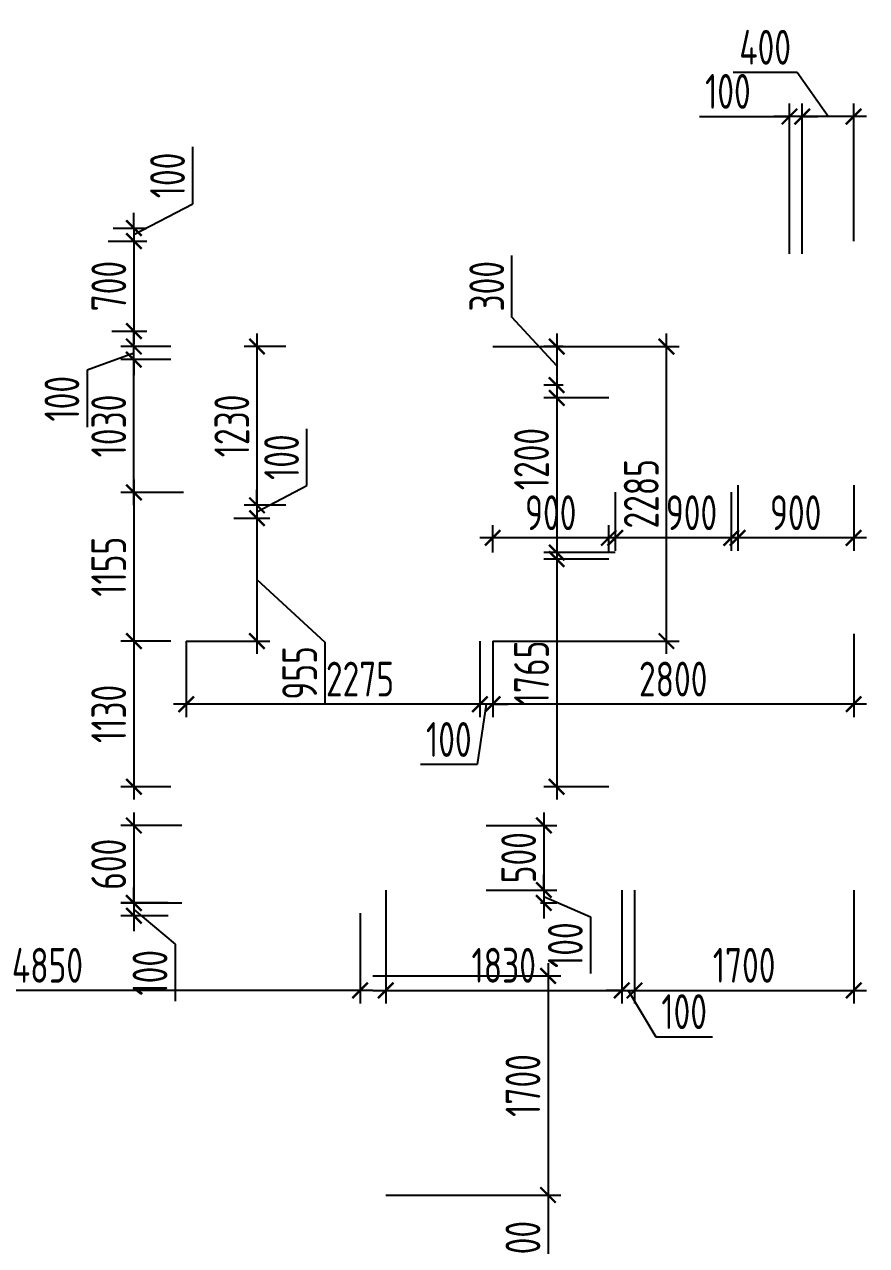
# Model space of a CAD drawing. Header units: millimetres. Extents: x -350007 to 535970, y -888 to 133718.
# Drawn here: x -31934 to -25401, y 71606 to 81079 of the extents above; entities that cross this region are included whole.
import ezdxf

# ---------------------------------------------------------------- set-up
doc = ezdxf.new("R2010")
doc.units = ezdxf.units.MM
doc.layers.add('АР_Размеры нов.', color=15, linetype='Continuous', lineweight=0)
doc.styles.add('ISOCPEUR', font='isocpeur.ttf', dxfattribs={"width": 0.7})
doc.dimstyles.new('R_100', dxfattribs={"dimtxt": 270, "dimasz": 120, "dimexe": 100, "dimexo": 0, "dimgap": 60, "dimtad": 1, "dimdec": 0, "dimrnd": 5, "dimzin": 0, "dimdsep": 46, "dimtxsty": 'ISOCPEUR', "dimblk": 'ARCHTICK', "dimcen": 0, "dimdle": 100, "dimclrd": 256, "dimclre": 256, "dimclrt": 256, "dimadec": 0, "dimazin": 0, "dimtfac": 2, "dimtdec": 0, "dimtofl": 0, "dimtmove": 1, "dimatfit": 3, "dimfxl": 1, "dimtvp": 3, "dimtolj": 1, "dimtzin": 0, "dimarcsym": 0})

# ---------------------------------------------------------------- blocks, each defined once
blk = doc.blocks.new('_ArchTick')
at = {"color": 0, "linetype": 'ByBlock', "const_width": 0.15}
blk.add_lwpolyline([(-0.5, -0.5), (0.5, 0.5)], dxfattribs=at)
blk = doc.blocks.new('*D2665')
at = {"layer": 'АР_Размеры нов.', "lineweight": -2, "ltscale": 100, "transparency": 16777216}
for p, q in [((-31085.3, 77348.7), (-31085.3, 78579)), ((-30798.4, 78479), (-31185.3, 78479)), ((-30699.3, 77448.7), (-31185.3, 77448.7))]:
    blk.add_line(p, q, dxfattribs=at)
at = {"layer": 'АР_Размеры нов.', "lineweight": -2, "ltscale": 100, "transparency": 16777216, "xscale": 120, "yscale": 120, "zscale": 120}
for p, rotation in [((-31085.3, 78479), 90), ((-31085.3, 77448.7), 270)]:
    blk.add_blockref('_ArchTick', p, dxfattribs=dict(at, rotation=rotation))
at = {"layer": 'АР_Размеры нов.', "ltscale": 100, "transparency": 16777216, "insert": (-31280.3, 77963.9), "char_height": 270, "attachment_point": 5, "rotation": 90, "style": 'ISOCPEUR'}
blk.add_mtext('\\A1;1030', dxfattribs=at)
blk = doc.blocks.new('*D2682')
at = {"layer": 'АР_Размеры нов.', "lineweight": -2, "ltscale": 100, "transparency": 16777216}
for p, q in [((-27871.9, 73798.2), (-27871.9, 71898.2)), ((-29230.7, 73698.2), (-27771.9, 73698.2)), ((-29130.7, 71998.2), (-27771.9, 71998.2))]:
    blk.add_line(p, q, dxfattribs=at)
at = {"layer": 'АР_Размеры нов.', "lineweight": -2, "ltscale": 100, "transparency": 16777216, "xscale": 120, "yscale": 120, "zscale": 120}
for p, rotation in [((-27871.9, 73698.2), 90), ((-27871.9, 71998.2), 270)]:
    blk.add_blockref('_ArchTick', p, dxfattribs=dict(at, rotation=rotation))
at = {"layer": 'АР_Размеры нов.', "ltscale": 100, "transparency": 16777216, "insert": (-28066.9, 72848.2), "char_height": 270, "attachment_point": 5, "rotation": 90, "style": 'ISOCPEUR'}
blk.add_mtext('\\A1;1700', dxfattribs=at)
blk = doc.blocks.new('*D1930')
at = {"layer": 'АР_Размеры нов.', "lineweight": -2, "ltscale": 100, "transparency": 16777216}
for p, q in [((-31085.3, 76395.7), (-31085.3, 75065.7)), ((-30798.4, 76295.7), (-31185.3, 76295.7)), ((-30798.4, 75165.7), (-31185.3, 75165.7))]:
    blk.add_line(p, q, dxfattribs=at)
at = {"layer": 'АР_Размеры нов.', "lineweight": -2, "ltscale": 100, "transparency": 16777216, "xscale": 120, "yscale": 120, "zscale": 120}
for p, rotation in [((-31085.3, 76295.7), 90), ((-31085.3, 75165.7), 270)]:
    blk.add_blockref('_ArchTick', p, dxfattribs=dict(at, rotation=rotation))
at = {"layer": 'АР_Размеры нов.', "ltscale": 100, "transparency": 16777216, "insert": (-31280.3, 75730.7), "char_height": 270, "attachment_point": 5, "rotation": 90, "style": 'ISOCPEUR'}
blk.add_mtext('\\A1;1130', dxfattribs=at)
blk = doc.blocks.new('*D1931')
at = {"layer": 'АР_Размеры нов.', "lineweight": -2, "ltscale": 100, "transparency": 16777216}
for p, q in [((-31085.3, 77348.7), (-31085.3, 78579)), ((-30798.4, 78479), (-31185.3, 78479)), ((-30699.3, 77448.7), (-31185.3, 77448.7))]:
    blk.add_line(p, q, dxfattribs=at)
at = {"layer": 'АР_Размеры нов.', "lineweight": -2, "ltscale": 100, "transparency": 16777216, "xscale": 120, "yscale": 120, "zscale": 120}
for p, rotation in [((-31085.3, 78479), 90), ((-31085.3, 77448.7), 270)]:
    blk.add_blockref('_ArchTick', p, dxfattribs=dict(at, rotation=rotation))
at = {"layer": 'АР_Размеры нов.', "ltscale": 100, "transparency": 16777216, "insert": (-31280.3, 77963.9), "char_height": 270, "attachment_point": 5, "rotation": 90, "style": 'ISOCPEUR'}
blk.add_mtext('\\A1;1030', dxfattribs=at)
blk = doc.blocks.new('*D1958')
at = {"layer": 'АР_Размеры нов.', "lineweight": -2, "ltscale": 500, "transparency": 16777216}
for p, q in [((-28152.4, 78808.3), (-28152.4, 79287.4)), ((-27805, 78430.9), (-28152.4, 78808.3)), ((-27805, 78680.3), (-27805, 78181.5)), ((-27754.4, 78580.3), (-27905, 78580.3)), ((-27754.4, 78281.5), (-27905, 78281.5))]:
    blk.add_line(p, q, dxfattribs=at)
at = {"layer": 'АР_Размеры нов.', "lineweight": -2, "ltscale": 500, "transparency": 16777216, "xscale": 120, "yscale": 120, "zscale": 120}
for p, rotation in [((-27805, 78580.3), 90), ((-27805, 78281.5), 270)]:
    blk.add_blockref('_ArchTick', p, dxfattribs=dict(at, rotation=rotation))
at = {"layer": 'АР_Размеры нов.', "lineweight": 13, "ltscale": 500, "transparency": 16777216, "insert": (-28347.4, 79047.8), "char_height": 270, "attachment_point": 5, "rotation": 90, "style": 'ISOCPEUR'}
blk.add_mtext('\\A1;300', dxfattribs=at)
blk = doc.blocks.new('*D1959')
at = {"layer": 'АР_Размеры нов.', "lineweight": -2, "ltscale": 500, "transparency": 16777216}
for p, q in [((-27805, 78281.5), (-27805, 76881.5)), ((-27401, 78181.5), (-27905, 78181.5)), ((-27351, 76981.5), (-27905, 76981.5))]:
    blk.add_line(p, q, dxfattribs=at)
at = {"layer": 'АР_Размеры нов.', "lineweight": -2, "ltscale": 500, "transparency": 16777216, "xscale": 120, "yscale": 120, "zscale": 120}
for p, rotation in [((-27805, 78181.5), 90), ((-27805, 76981.5), 270)]:
    blk.add_blockref('_ArchTick', p, dxfattribs=dict(at, rotation=rotation))
at = {"layer": 'АР_Размеры нов.', "lineweight": 13, "ltscale": 500, "transparency": 16777216, "insert": (-28000, 77707.3), "char_height": 270, "attachment_point": 5, "rotation": 90, "style": 'ISOCPEUR'}
blk.add_mtext('\\A1;1200', dxfattribs=at)
blk = doc.blocks.new('*D1960')
at = {"layer": 'АР_Размеры нов.', "lineweight": -2, "ltscale": 500, "transparency": 16777216}
for p, q in [((-27805, 77031.5), (-27805, 75065.7)), ((-27401, 76931.5), (-27905, 76931.5)), ((-27401, 75165.7), (-27905, 75165.7))]:
    blk.add_line(p, q, dxfattribs=at)
at = {"layer": 'АР_Размеры нов.', "lineweight": -2, "ltscale": 500, "transparency": 16777216, "xscale": 120, "yscale": 120, "zscale": 120}
for p, rotation in [((-27805, 76931.5), 90), ((-27805, 75165.7), 270)]:
    blk.add_blockref('_ArchTick', p, dxfattribs=dict(at, rotation=rotation))
at = {"layer": 'АР_Размеры нов.', "lineweight": 13, "ltscale": 500, "transparency": 16777216, "insert": (-28000, 76048.6), "char_height": 270, "attachment_point": 5, "rotation": 90, "style": 'ISOCPEUR'}
blk.add_mtext('\\A1;1765', dxfattribs=at)
blk = doc.blocks.new('*D1961')
at = {"layer": 'АР_Размеры нов.', "lineweight": -2, "ltscale": 500, "transparency": 16777216}
for p, q in [((-26400.7, 77503.8), (-26400.7, 76995.9)), ((-25500.7, 77503.8), (-25500.7, 76995.9)), ((-25400.7, 77095.9), (-26500.7, 77095.9))]:
    blk.add_line(p, q, dxfattribs=at)
at = {"layer": 'АР_Размеры нов.', "lineweight": -2, "ltscale": 500, "transparency": 16777216, "xscale": 120, "yscale": 120, "zscale": 120, "rotation": 180}
blk.add_blockref('_ArchTick', (-26400.7, 77095.9), dxfattribs=at)
at = {"layer": 'АР_Размеры нов.', "lineweight": -2, "ltscale": 500, "transparency": 16777216, "xscale": 120, "yscale": 120, "zscale": 120}
blk.add_blockref('_ArchTick', (-25500.7, 77095.9), dxfattribs=at)
at = {"layer": 'АР_Размеры нов.', "lineweight": 13, "ltscale": 500, "transparency": 16777216, "insert": (-25950.7, 77290.9), "char_height": 270, "attachment_point": 5, "style": 'ISOCPEUR'}
blk.add_mtext('\\A1;900', dxfattribs=at)
blk = doc.blocks.new('*D1962')
at = {"layer": 'АР_Размеры нов.', "lineweight": -2, "ltscale": 500, "transparency": 16777216}
for p, q in [((-27351, 77451.5), (-27351, 76995.9)), ((-26450.7, 77451.5), (-26450.7, 76995.9)), ((-26350.7, 77095.9), (-27451, 77095.9))]:
    blk.add_line(p, q, dxfattribs=at)
at = {"layer": 'АР_Размеры нов.', "lineweight": -2, "ltscale": 500, "transparency": 16777216, "xscale": 120, "yscale": 120, "zscale": 120, "rotation": 180}
blk.add_blockref('_ArchTick', (-27351, 77095.9), dxfattribs=at)
at = {"layer": 'АР_Размеры нов.', "lineweight": -2, "ltscale": 500, "transparency": 16777216, "xscale": 120, "yscale": 120, "zscale": 120}
blk.add_blockref('_ArchTick', (-26450.7, 77095.9), dxfattribs=at)
at = {"layer": 'АР_Размеры нов.', "lineweight": 13, "ltscale": 500, "transparency": 16777216, "insert": (-26759, 77290.9), "char_height": 270, "attachment_point": 5, "style": 'ISOCPEUR'}
blk.add_mtext('\\A1;900', dxfattribs=at)
blk = doc.blocks.new('*D1963')
at = {"layer": 'АР_Размеры нов.', "lineweight": -2, "ltscale": 500, "transparency": 16777216}
for p, q in [((-28301, 76981.5), (-28301, 77195.9)), ((-27401, 76981.5), (-27401, 77195.9)), ((-27301, 77095.9), (-28401, 77095.9))]:
    blk.add_line(p, q, dxfattribs=at)
at = {"layer": 'АР_Размеры нов.', "lineweight": -2, "ltscale": 500, "transparency": 16777216, "xscale": 120, "yscale": 120, "zscale": 120, "rotation": 180}
blk.add_blockref('_ArchTick', (-28301, 77095.9), dxfattribs=at)
at = {"layer": 'АР_Размеры нов.', "lineweight": -2, "ltscale": 500, "transparency": 16777216, "xscale": 120, "yscale": 120, "zscale": 120}
blk.add_blockref('_ArchTick', (-27401, 77095.9), dxfattribs=at)
at = {"layer": 'АР_Размеры нов.', "lineweight": 13, "ltscale": 500, "transparency": 16777216, "insert": (-27851, 77290.9), "char_height": 270, "attachment_point": 5, "style": 'ISOCPEUR'}
blk.add_mtext('\\A1;900', dxfattribs=at)
blk = doc.blocks.new('*D1964')
at = {"layer": 'АР_Размеры нов.', "lineweight": -2, "ltscale": 500, "transparency": 16777216}
for p, q in [((-31085.3, 77548.7), (-31085.3, 76195.7)), ((-30699.3, 77448.7), (-31185.3, 77448.7)), ((-30798.4, 76295.7), (-31185.3, 76295.7))]:
    blk.add_line(p, q, dxfattribs=at)
at = {"layer": 'АР_Размеры нов.', "lineweight": -2, "ltscale": 500, "transparency": 16777216, "xscale": 120, "yscale": 120, "zscale": 120}
for p, rotation in [((-31085.3, 77448.7), 90), ((-31085.3, 76295.7), 270)]:
    blk.add_blockref('_ArchTick', p, dxfattribs=dict(at, rotation=rotation))
at = {"layer": 'АР_Размеры нов.', "lineweight": 13, "ltscale": 500, "transparency": 16777216, "insert": (-31280.3, 76872.2), "char_height": 270, "attachment_point": 5, "rotation": 90, "style": 'ISOCPEUR'}
blk.add_mtext('\\A1;1155', dxfattribs=at)
blk = doc.blocks.new('*D1965')
at = {"layer": 'АР_Размеры нов.', "lineweight": -2, "ltscale": 500, "transparency": 16777216}
for p, q in [((-31085.3, 78580.3), (-31085.3, 78700.3)), ((-31085.3, 78529.7), (-31448.6, 78396.1)), ((-30798.4, 78580.3), (-31185.3, 78580.3)), ((-31085.3, 78479), (-31085.3, 78580.3)), ((-30798.4, 78479), (-31185.3, 78479)), ((-31085.3, 78479), (-31085.3, 78359)), ((-31448.6, 78396.1), (-31448.6, 77954.8))]:
    blk.add_line(p, q, dxfattribs=at)
at = {"layer": 'АР_Размеры нов.', "lineweight": -2, "ltscale": 500, "transparency": 16777216, "xscale": 120, "yscale": 120, "zscale": 120}
for p, rotation in [((-31085.3, 78580.3), 270), ((-31085.3, 78479), 90)]:
    blk.add_blockref('_ArchTick', p, dxfattribs=dict(at, rotation=rotation))
at = {"layer": 'АР_Размеры нов.', "lineweight": 13, "ltscale": 500, "transparency": 16777216, "insert": (-31643.6, 78175.4), "char_height": 270, "attachment_point": 5, "rotation": 90, "style": 'ISOCPEUR'}
blk.add_mtext('\\A1;100', dxfattribs=at)
blk = doc.blocks.new('*D1966')
at = {"layer": 'АР_Размеры нов.', "lineweight": -2, "ltscale": 500, "transparency": 16777216}
for p, q in [((-34180.7, 74184.5), (-34180.7, 73485.5)), ((-29330.7, 74184.5), (-29330.7, 73485.5)), ((-29230.7, 73585.5), (-34280.7, 73585.5))]:
    blk.add_line(p, q, dxfattribs=at)
at = {"layer": 'АР_Размеры нов.', "lineweight": -2, "ltscale": 500, "transparency": 16777216, "xscale": 120, "yscale": 120, "zscale": 120, "rotation": 180}
blk.add_blockref('_ArchTick', (-34180.7, 73585.5), dxfattribs=at)
at = {"layer": 'АР_Размеры нов.', "lineweight": -2, "ltscale": 500, "transparency": 16777216, "xscale": 120, "yscale": 120, "zscale": 120}
blk.add_blockref('_ArchTick', (-29330.7, 73585.5), dxfattribs=at)
at = {"layer": 'АР_Размеры нов.', "lineweight": 13, "ltscale": 500, "transparency": 16777216, "insert": (-31755.7, 73780.5), "char_height": 270, "attachment_point": 5, "style": 'ISOCPEUR'}
blk.add_mtext('\\A1;4850', dxfattribs=at)
blk = doc.blocks.new('*D1967')
at = {"layer": 'АР_Размеры нов.', "lineweight": -2, "ltscale": 500, "transparency": 16777216}
for p, q in [((-31085.3, 74964.9), (-31085.3, 74163.7)), ((-30712.6, 74864.9), (-31185.3, 74864.9)), ((-30712.6, 74263.7), (-31185.3, 74263.7))]:
    blk.add_line(p, q, dxfattribs=at)
at = {"layer": 'АР_Размеры нов.', "lineweight": -2, "ltscale": 500, "transparency": 16777216, "xscale": 120, "yscale": 120, "zscale": 120}
for p, rotation in [((-31085.3, 74864.9), 90), ((-31085.3, 74263.7), 270)]:
    blk.add_blockref('_ArchTick', p, dxfattribs=dict(at, rotation=rotation))
at = {"layer": 'АР_Размеры нов.', "lineweight": 13, "ltscale": 500, "transparency": 16777216, "insert": (-31280.3, 74564.3), "char_height": 270, "attachment_point": 5, "rotation": 90, "style": 'ISOCPEUR'}
blk.add_mtext('\\A1;600', dxfattribs=at)
blk = doc.blocks.new('*D1968')
at = {"layer": 'АР_Размеры нов.', "lineweight": -2, "ltscale": 500, "transparency": 16777216}
for p, q in [((-27904.8, 74965.7), (-27904.8, 74264.5)), ((-28351.8, 74865.7), (-27804.8, 74865.7)), ((-28351.8, 74364.5), (-27804.8, 74364.5))]:
    blk.add_line(p, q, dxfattribs=at)
at = {"layer": 'АР_Размеры нов.', "lineweight": -2, "ltscale": 500, "transparency": 16777216, "xscale": 120, "yscale": 120, "zscale": 120}
for p, rotation in [((-27904.8, 74865.7), 90), ((-27904.8, 74364.5), 270)]:
    blk.add_blockref('_ArchTick', p, dxfattribs=dict(at, rotation=rotation))
at = {"layer": 'АР_Размеры нов.', "lineweight": 13, "ltscale": 500, "transparency": 16777216, "insert": (-28099.8, 74615.1), "char_height": 270, "attachment_point": 5, "rotation": 90, "style": 'ISOCPEUR'}
blk.add_mtext('\\A1;500', dxfattribs=at)
blk = doc.blocks.new('*D1969')
at = {"layer": 'АР_Размеры нов.', "lineweight": -2, "ltscale": 500, "transparency": 16777216}
for p, q in [((-30130.1, 78680.4), (-30130.1, 77248.7)), ((-29906.6, 78580.4), (-30230.1, 78580.4)), ((-29906.6, 77348.7), (-30230.1, 77348.7))]:
    blk.add_line(p, q, dxfattribs=at)
at = {"layer": 'АР_Размеры нов.', "lineweight": -2, "ltscale": 500, "transparency": 16777216, "xscale": 120, "yscale": 120, "zscale": 120}
for p, rotation in [((-30130.1, 78580.4), 90), ((-30130.1, 77348.7), 270)]:
    blk.add_blockref('_ArchTick', p, dxfattribs=dict(at, rotation=rotation))
at = {"layer": 'АР_Размеры нов.', "lineweight": 13, "ltscale": 500, "transparency": 16777216, "insert": (-30325.1, 77964.6), "char_height": 270, "attachment_point": 5, "rotation": 90, "style": 'ISOCPEUR'}
blk.add_mtext('\\A1;1230', dxfattribs=at)
blk = doc.blocks.new('*D1970')
at = {"layer": 'АР_Размеры нов.', "lineweight": -2, "ltscale": 500, "transparency": 16777216}
for p, q in [((-29744.4, 77501.3), (-29744.4, 77942.6)), ((-30130.1, 77298.7), (-29744.4, 77501.3)), ((-30130.1, 77348.7), (-30130.1, 77468.7)), ((-29906.6, 77348.7), (-30230.1, 77348.7)), ((-30130.1, 77348.7), (-30130.1, 77248.7)), ((-30310.9, 77248.7), (-30030.1, 77248.7)), ((-30130.1, 77248.7), (-30130.1, 77128.7))]:
    blk.add_line(p, q, dxfattribs=at)
at = {"layer": 'АР_Размеры нов.', "lineweight": -2, "ltscale": 500, "transparency": 16777216, "xscale": 120, "yscale": 120, "zscale": 120}
for p, rotation in [((-30130.1, 77348.7), 270), ((-30130.1, 77248.7), 90)]:
    blk.add_blockref('_ArchTick', p, dxfattribs=dict(at, rotation=rotation))
at = {"layer": 'АР_Размеры нов.', "lineweight": 13, "ltscale": 500, "transparency": 16777216, "insert": (-29939.4, 77722), "char_height": 270, "attachment_point": 5, "rotation": 90, "style": 'ISOCPEUR'}
blk.add_mtext('\\A1;100', dxfattribs=at)
blk = doc.blocks.new('*D1971')
at = {"layer": 'АР_Размеры нов.', "lineweight": -2, "ltscale": 500, "transparency": 16777216}
for p, q in [((-30130.1, 77348.7), (-30130.1, 76195.7)), ((-30310.9, 77248.7), (-30030.1, 77248.7)), ((-30130.1, 76772.2), (-29604, 76288.2)), ((-30678.4, 76295.7), (-30030.1, 76295.7)), ((-29604, 76288.2), (-29604, 75809.1))]:
    blk.add_line(p, q, dxfattribs=at)
at = {"layer": 'АР_Размеры нов.', "lineweight": -2, "ltscale": 500, "transparency": 16777216, "xscale": 120, "yscale": 120, "zscale": 120}
for p, rotation in [((-30130.1, 77248.7), 90), ((-30130.1, 76295.7), 270)]:
    blk.add_blockref('_ArchTick', p, dxfattribs=dict(at, rotation=rotation))
at = {"layer": 'АР_Размеры нов.', "lineweight": 13, "ltscale": 500, "transparency": 16777216, "insert": (-29799, 76048.7), "char_height": 270, "attachment_point": 5, "rotation": 90, "style": 'ISOCPEUR'}
blk.add_mtext('\\A1;955', dxfattribs=at)
blk = doc.blocks.new('*D1972')
at = {"layer": 'АР_Размеры нов.', "lineweight": -2, "ltscale": 500, "transparency": 16777216}
for p, q in [((-26953.6, 76195.3), (-26953.6, 78680.3)), ((-28301, 78580.3), (-26853.6, 78580.3)), ((-28301, 76295.3), (-26853.6, 76295.3))]:
    blk.add_line(p, q, dxfattribs=at)
at = {"layer": 'АР_Размеры нов.', "lineweight": -2, "ltscale": 500, "transparency": 16777216, "xscale": 120, "yscale": 120, "zscale": 120}
for p, rotation in [((-26953.6, 78580.3), 90), ((-26953.6, 76295.3), 270)]:
    blk.add_blockref('_ArchTick', p, dxfattribs=dict(at, rotation=rotation))
at = {"layer": 'АР_Размеры нов.', "lineweight": 13, "ltscale": 500, "transparency": 16777216, "insert": (-27148.6, 77437.8), "char_height": 270, "attachment_point": 5, "rotation": 90, "style": 'ISOCPEUR'}
blk.add_mtext('\\A1;2285', dxfattribs=at)
blk = doc.blocks.new('*D1845')
at = {"layer": 'АР_Размеры нов.', "lineweight": -2, "ltscale": 500, "transparency": 16777216}
for p, q in [((-30628.9, 79686.8), (-30628.9, 80128.1)), ((-31084.5, 79448.5), (-30628.9, 79686.8)), ((-31084.5, 79498.5), (-31084.5, 79618.5)), ((-31247.1, 79498.5), (-30984.5, 79498.5)), ((-31084.5, 79498.5), (-31084.5, 79398.5)), ((-31226.5, 79398.5), (-30984.5, 79398.5)), ((-31084.5, 79398.5), (-31084.5, 79278.5))]:
    blk.add_line(p, q, dxfattribs=at)
at = {"layer": 'АР_Размеры нов.', "lineweight": -2, "ltscale": 500, "transparency": 16777216, "xscale": 120, "yscale": 120, "zscale": 120}
for p, rotation in [((-31084.5, 79498.5), 270), ((-31084.5, 79398.5), 90)]:
    blk.add_blockref('_ArchTick', p, dxfattribs=dict(at, rotation=rotation))
at = {"layer": 'АР_Размеры нов.', "lineweight": 13, "ltscale": 500, "transparency": 16777216, "insert": (-30823.9, 79907.4), "char_height": 270, "attachment_point": 5, "rotation": 90, "style": 'ISOCPEUR'}
blk.add_mtext('\\A1;100', dxfattribs=at)
blk = doc.blocks.new('*D1846')
at = {"layer": 'АР_Размеры нов.', "lineweight": -2, "ltscale": 500, "transparency": 16777216}
for p, q in [((-31084.5, 79498.4), (-31084.5, 78599.6)), ((-31285.7, 79398.4), (-30984.5, 79398.4)), ((-31257, 78699.6), (-30984.5, 78699.6))]:
    blk.add_line(p, q, dxfattribs=at)
at = {"layer": 'АР_Размеры нов.', "lineweight": -2, "ltscale": 500, "transparency": 16777216, "xscale": 120, "yscale": 120, "zscale": 120}
for p, rotation in [((-31084.5, 79398.4), 90), ((-31084.5, 78699.6), 270)]:
    blk.add_blockref('_ArchTick', p, dxfattribs=dict(at, rotation=rotation))
at = {"layer": 'АР_Размеры нов.', "lineweight": 13, "ltscale": 500, "transparency": 16777216, "insert": (-31279.5, 79049), "char_height": 270, "attachment_point": 5, "rotation": 90, "style": 'ISOCPEUR'}
blk.add_mtext('\\A1;700', dxfattribs=at)
blk = doc.blocks.new('*D2080')
at = {"layer": 'АР_Размеры нов.', "lineweight": -2, "ltscale": 500, "transparency": 16777216}
for p, q in [((-29130.7, 74364.5), (-29130.7, 73485.5)), ((-27300.7, 74364.5), (-27300.7, 73485.5)), ((-29230.7, 73585.5), (-27200.7, 73585.5))]:
    blk.add_line(p, q, dxfattribs=at)
at = {"layer": 'АР_Размеры нов.', "lineweight": -2, "ltscale": 500, "transparency": 16777216, "xscale": 120, "yscale": 120, "zscale": 120, "rotation": 180}
blk.add_blockref('_ArchTick', (-29130.7, 73585.5), dxfattribs=at)
at = {"layer": 'АР_Размеры нов.', "lineweight": -2, "ltscale": 500, "transparency": 16777216, "xscale": 120, "yscale": 120, "zscale": 120}
blk.add_blockref('_ArchTick', (-27300.7, 73585.5), dxfattribs=at)
at = {"layer": 'АР_Размеры нов.', "lineweight": 13, "ltscale": 500, "transparency": 16777216, "insert": (-28215.7, 73780.5), "char_height": 270, "attachment_point": 5, "style": 'ISOCPEUR'}
blk.add_mtext('\\A1;1830', dxfattribs=at)
blk = doc.blocks.new('*D2081')
at = {"layer": 'АР_Размеры нов.', "lineweight": -2, "ltscale": 500, "transparency": 16777216}
for p, q in [((-27300.7, 74364.5), (-27300.7, 73485.5)), ((-27200.7, 74364.5), (-27200.7, 73485.5)), ((-27300.7, 73585.5), (-27420.7, 73585.5)), ((-27300.7, 73585.5), (-27200.7, 73585.5)), ((-27250.7, 73585.5), (-27036.4, 73225.9)), ((-27200.7, 73585.5), (-27080.7, 73585.5)), ((-27036.4, 73225.9), (-26595.1, 73225.9))]:
    blk.add_line(p, q, dxfattribs=at)
at = {"layer": 'АР_Размеры нов.', "lineweight": -2, "ltscale": 500, "transparency": 16777216, "xscale": 120, "yscale": 120, "zscale": 120}
blk.add_blockref('_ArchTick', (-27300.7, 73585.5), dxfattribs=at)
at = {"layer": 'АР_Размеры нов.', "lineweight": -2, "ltscale": 500, "transparency": 16777216, "xscale": 120, "yscale": 120, "zscale": 120, "rotation": 180}
blk.add_blockref('_ArchTick', (-27200.7, 73585.5), dxfattribs=at)
at = {"layer": 'АР_Размеры нов.', "lineweight": 13, "ltscale": 500, "transparency": 16777216, "insert": (-26815.8, 73420.9), "char_height": 270, "attachment_point": 5, "style": 'ISOCPEUR'}
blk.add_mtext('\\A1;100', dxfattribs=at)
blk = doc.blocks.new('*D2082')
at = {"layer": 'АР_Размеры нов.', "lineweight": -2, "ltscale": 500, "transparency": 16777216}
for p, q in [((-27200.7, 74364.5), (-27200.7, 73485.5)), ((-25500.7, 74364.5), (-25500.7, 73485.5)), ((-27300.7, 73585.5), (-25400.7, 73585.5))]:
    blk.add_line(p, q, dxfattribs=at)
at = {"layer": 'АР_Размеры нов.', "lineweight": -2, "ltscale": 500, "transparency": 16777216, "xscale": 120, "yscale": 120, "zscale": 120, "rotation": 180}
blk.add_blockref('_ArchTick', (-27200.7, 73585.5), dxfattribs=at)
at = {"layer": 'АР_Размеры нов.', "lineweight": -2, "ltscale": 500, "transparency": 16777216, "xscale": 120, "yscale": 120, "zscale": 120}
blk.add_blockref('_ArchTick', (-25500.7, 73585.5), dxfattribs=at)
at = {"layer": 'АР_Размеры нов.', "lineweight": 13, "ltscale": 500, "transparency": 16777216, "insert": (-26350.7, 73780.5), "char_height": 270, "attachment_point": 5, "style": 'ISOCPEUR'}
blk.add_mtext('\\A1;1700', dxfattribs=at)
blk = doc.blocks.new('*D2084')
at = {"layer": 'АР_Размеры нов.', "lineweight": -2, "ltscale": 500, "transparency": 16777216}
for p, q in [((-27871.9, 72098.2), (-27871.9, 71095.7)), ((-29130.7, 71998.2), (-27771.9, 71998.2)), ((-28311.2, 71195.7), (-27771.9, 71195.7))]:
    blk.add_line(p, q, dxfattribs=at)
at = {"layer": 'АР_Размеры нов.', "lineweight": -2, "ltscale": 500, "transparency": 16777216, "xscale": 120, "yscale": 120, "zscale": 120}
for p, rotation in [((-27871.9, 71998.2), 90), ((-27871.9, 71195.7), 270)]:
    blk.add_blockref('_ArchTick', p, dxfattribs=dict(at, rotation=rotation))
at = {"layer": 'АР_Размеры нов.', "lineweight": 13, "ltscale": 500, "transparency": 16777216, "insert": (-28066.9, 71596.9), "char_height": 270, "attachment_point": 5, "rotation": 90, "style": 'ISOCPEUR'}
blk.add_mtext('\\A1;800', dxfattribs=at)
blk = doc.blocks.new('*D2245')
at = {"layer": 'АР_Размеры нов.', "lineweight": -2, "ltscale": 500, "transparency": 16777216}
for p, q in [((-25938.5, 80706.7), (-26436.5, 80706.7)), ((-25700, 80364.2), (-25938.5, 80706.7)), ((-25899.2, 79398.5), (-25899.2, 80464.2)), ((-25500.7, 79398.5), (-25500.7, 80464.2)), ((-25400.7, 80364.2), (-25999.2, 80364.2))]:
    blk.add_line(p, q, dxfattribs=at)
at = {"layer": 'АР_Размеры нов.', "lineweight": -2, "ltscale": 500, "transparency": 16777216, "xscale": 120, "yscale": 120, "zscale": 120, "rotation": 180}
blk.add_blockref('_ArchTick', (-25899.2, 80364.2), dxfattribs=at)
at = {"layer": 'АР_Размеры нов.', "lineweight": -2, "ltscale": 500, "transparency": 16777216, "xscale": 120, "yscale": 120, "zscale": 120}
blk.add_blockref('_ArchTick', (-25500.7, 80364.2), dxfattribs=at)
at = {"layer": 'АР_Размеры нов.', "lineweight": 13, "ltscale": 500, "transparency": 16777216, "insert": (-26187.5, 80901.7), "char_height": 270, "attachment_point": 5, "style": 'ISOCPEUR'}
blk.add_mtext('\\A1;400', dxfattribs=at)
blk = doc.blocks.new('*D2246')
at = {"layer": 'АР_Размеры нов.', "lineweight": -2, "ltscale": 500, "transparency": 16777216}
for p, q in [((-25999.2, 79298.5), (-25999.2, 80464.2)), ((-25899.2, 79298.5), (-25899.2, 80464.2)), ((-26697.2, 80364.2), (-25999.2, 80364.2)), ((-25999.2, 80364.2), (-26119.2, 80364.2)), ((-25899.2, 80364.2), (-25999.2, 80364.2)), ((-25899.2, 80364.2), (-25779.2, 80364.2))]:
    blk.add_line(p, q, dxfattribs=at)
at = {"layer": 'АР_Размеры нов.', "lineweight": -2, "ltscale": 500, "transparency": 16777216, "xscale": 120, "yscale": 120, "zscale": 120}
blk.add_blockref('_ArchTick', (-25999.2, 80364.2), dxfattribs=at)
at = {"layer": 'АР_Размеры нов.', "lineweight": -2, "ltscale": 500, "transparency": 16777216, "xscale": 120, "yscale": 120, "zscale": 120, "rotation": 180}
blk.add_blockref('_ArchTick', (-25899.2, 80364.2), dxfattribs=at)
at = {"layer": 'АР_Размеры нов.', "lineweight": 13, "ltscale": 500, "transparency": 16777216, "insert": (-26476.5, 80559.2), "char_height": 270, "attachment_point": 5, "style": 'ISOCPEUR'}
blk.add_mtext('\\A1;100', dxfattribs=at)
blk = doc.blocks.new('*D2265')
at = {"layer": 'АР_Размеры нов.', "lineweight": -2, "ltscale": 500, "transparency": 16777216}
for p, q in [((-31085.3, 74264.5), (-31085.3, 74384.5)), ((-30818.9, 74264.5), (-31185.3, 74264.5)), ((-31085.3, 74264.5), (-31085.3, 74164.6)), ((-31085.3, 74214.6), (-30764.9, 73943.3)), ((-30818.9, 74164.6), (-31185.3, 74164.6)), ((-31085.3, 74164.6), (-31085.3, 74044.6)), ((-30764.9, 73943.3), (-30764.9, 73502))]:
    blk.add_line(p, q, dxfattribs=at)
at = {"layer": 'АР_Размеры нов.', "lineweight": -2, "ltscale": 500, "transparency": 16777216, "xscale": 120, "yscale": 120, "zscale": 120}
for p, rotation in [((-31085.3, 74264.5), 270), ((-31085.3, 74164.6), 90)]:
    blk.add_blockref('_ArchTick', p, dxfattribs=dict(at, rotation=rotation))
at = {"layer": 'АР_Размеры нов.', "lineweight": 13, "ltscale": 500, "transparency": 16777216, "insert": (-30959.9, 73722.7), "char_height": 270, "attachment_point": 5, "rotation": 90, "style": 'ISOCPEUR'}
blk.add_mtext('\\A1;100', dxfattribs=at)
blk = doc.blocks.new('*D2266')
at = {"layer": 'АР_Размеры нов.', "lineweight": -2, "ltscale": 500, "transparency": 16777216}
for p, q in [((-27904.8, 74364.5), (-27904.8, 74484.5)), ((-27929.6, 74364.5), (-27804.8, 74364.5)), ((-27904.8, 74364.5), (-27904.8, 74264.5)), ((-27929.6, 74264.5), (-27804.8, 74264.5)), ((-27904.8, 74314.5), (-27542.8, 74157.6)), ((-27904.8, 74264.5), (-27904.8, 74144.5)), ((-27542.8, 74157.6), (-27542.8, 73716.3))]:
    blk.add_line(p, q, dxfattribs=at)
at = {"layer": 'АР_Размеры нов.', "lineweight": -2, "ltscale": 500, "transparency": 16777216, "xscale": 120, "yscale": 120, "zscale": 120}
for p, rotation in [((-27904.8, 74364.5), 270), ((-27904.8, 74264.5), 90)]:
    blk.add_blockref('_ArchTick', p, dxfattribs=dict(at, rotation=rotation))
at = {"layer": 'АР_Размеры нов.', "lineweight": 13, "ltscale": 500, "transparency": 16777216, "insert": (-27737.8, 73936.9), "char_height": 270, "attachment_point": 5, "rotation": 90, "style": 'ISOCPEUR'}
blk.add_mtext('\\A1;100', dxfattribs=at)
blk = doc.blocks.new('*D2173')
at = {"layer": 'АР_Размеры нов.', "lineweight": -2, "ltscale": 500, "transparency": 16777216}
for p, q in [((-25500.7, 76352.8), (-25500.7, 75705.7)), ((-28301, 76295.3), (-28301, 75705.7)), ((-25400.7, 75805.7), (-28401, 75805.7))]:
    blk.add_line(p, q, dxfattribs=at)
at = {"layer": 'АР_Размеры нов.', "lineweight": -2, "ltscale": 500, "transparency": 16777216, "xscale": 120, "yscale": 120, "zscale": 120, "rotation": 180}
blk.add_blockref('_ArchTick', (-28301, 75805.7), dxfattribs=at)
at = {"layer": 'АР_Размеры нов.', "lineweight": -2, "ltscale": 500, "transparency": 16777216, "xscale": 120, "yscale": 120, "zscale": 120}
blk.add_blockref('_ArchTick', (-25500.7, 75805.7), dxfattribs=at)
at = {"layer": 'АР_Размеры нов.', "lineweight": 13, "ltscale": 500, "transparency": 16777216, "insert": (-26900.9, 76000.7), "char_height": 270, "attachment_point": 5, "style": 'ISOCPEUR'}
blk.add_mtext('\\A1;2800', dxfattribs=at)
blk = doc.blocks.new('*D2174')
at = {"layer": 'АР_Размеры нов.', "lineweight": -2, "ltscale": 500, "transparency": 16777216}
for p, q in [((-28401, 76295.3), (-28401, 75705.7)), ((-28301, 76295.3), (-28301, 75705.7)), ((-28401, 75805.7), (-28521, 75805.7)), ((-28351, 75805.7), (-28420.9, 75337.3)), ((-28301, 75805.7), (-28401, 75805.7)), ((-28301, 75805.7), (-28181, 75805.7)), ((-28420.9, 75337.3), (-28862.2, 75337.3))]:
    blk.add_line(p, q, dxfattribs=at)
at = {"layer": 'АР_Размеры нов.', "lineweight": -2, "ltscale": 500, "transparency": 16777216, "xscale": 120, "yscale": 120, "zscale": 120}
blk.add_blockref('_ArchTick', (-28401, 75805.7), dxfattribs=at)
at = {"layer": 'АР_Размеры нов.', "lineweight": -2, "ltscale": 500, "transparency": 16777216, "xscale": 120, "yscale": 120, "zscale": 120, "rotation": 180}
blk.add_blockref('_ArchTick', (-28301, 75805.7), dxfattribs=at)
at = {"layer": 'АР_Размеры нов.', "lineweight": 13, "ltscale": 500, "transparency": 16777216, "insert": (-28641.5, 75532.3), "char_height": 270, "attachment_point": 5, "style": 'ISOCPEUR'}
blk.add_mtext('\\A1;100', dxfattribs=at)
blk = doc.blocks.new('*D2175')
at = {"layer": 'АР_Размеры нов.', "lineweight": -2, "ltscale": 500, "transparency": 16777216}
for p, q in [((-30678.4, 76295.7), (-30678.4, 75705.7)), ((-28401, 76295.3), (-28401, 75705.7)), ((-28301, 75805.7), (-30778.4, 75805.7))]:
    blk.add_line(p, q, dxfattribs=at)
at = {"layer": 'АР_Размеры нов.', "lineweight": -2, "ltscale": 500, "transparency": 16777216, "xscale": 120, "yscale": 120, "zscale": 120, "rotation": 180}
blk.add_blockref('_ArchTick', (-30678.4, 75805.7), dxfattribs=at)
at = {"layer": 'АР_Размеры нов.', "lineweight": -2, "ltscale": 500, "transparency": 16777216, "xscale": 120, "yscale": 120, "zscale": 120}
blk.add_blockref('_ArchTick', (-28401, 75805.7), dxfattribs=at)
at = {"layer": 'АР_Размеры нов.', "lineweight": 13, "ltscale": 500, "transparency": 16777216, "insert": (-29330.7, 76000.7), "char_height": 270, "attachment_point": 5, "style": 'ISOCPEUR'}
blk.add_mtext('\\A1;2275', dxfattribs=at)

msp = doc.modelspace()

# ---------------------------------------------------------------- dimensions: what is measured, and where the dimension line sits
at = {"layer": 'АР_Размеры нов.', "lineweight": 13, "ltscale": 500}
for base, p1, p2, picture, middle in [((-25899.2061, 80364.1985), (-25500.6975, 79398.4664), (-25899.2061, 79398.465), '*D2245', (-25998.5039, 80706.6942)), ((-25999.2, 80364.2), (-25899.2, 79298.5), (-25999.2, 79298.5), '*D2246', (-26476.5, 80207)), ((-27351, 77095.9), (-26450.7, 77451.5), (-27351, 77451.5), '*D1962', (-26759, 77095.9)), ((-30678.4, 75805.7), (-28401, 76295.3), (-30678.4, 76295.7), '*D2175', (-29330.7, 75805.7)), ((-28401, 75805.7), (-28301, 76295.3), (-28401, 76295.3), '*D2174', (-28480.9, 75337.3)), ((-27200.7, 73585.5), (-27300.7, 74364.5), (-27200.7, 74364.5), '*D2081', (-26976.4, 73225.9)), ((-25500.7, 73585.5), (-27200.7, 74364.5), (-25500.7, 74364.5), '*D2082', (-26350.7, 73585.5))]:
    dim = msp.add_linear_dim(base=base, p1=p1, p2=p2, dimstyle='R_100', override={"dimpost": '\\X'}, dxfattribs=at)
    dim.commit()
    dim.dimension.update_dxf_attribs({"geometry": picture, "text_midpoint": middle, "dimtype": 160})
for base, p1, p2, picture, middle in [((-31084.5, 79398.5), (-31247.1, 79498.5), (-31226.5, 79398.5), '*D1845', (-30628.9, 79746.8)), ((-27805, 78281.5), (-27754.4, 78580.3), (-27754.4, 78281.5), '*D1958', (-28152.4, 78868.3)), ((-31085.3, 78580.3), (-30798.4, 78479), (-30798.4, 78580.3), '*D1965', (-31448.6, 78336.1)), ((-27805, 76981.5), (-27401, 78181.5), (-27351, 76981.5), '*D1959', (-27805, 77707.3)), ((-30130.1, 77248.7), (-29906.6, 77348.7), (-30310.9, 77248.7), '*D1970', (-29744.4, 77561.3)), ((-30130.1, 76295.7), (-30310.9, 77248.7), (-30678.4, 76295.7), '*D1971', (-29604, 76228.2)), ((-27904.8, 74264.5), (-27929.6, 74364.5), (-27929.6, 74264.5), '*D2266', (-27542.8, 74097.6)), ((-31085.3, 74164.6), (-30818.9, 74264.5), (-30818.9, 74164.6), '*D2265', (-30764.9, 73883.3))]:
    dim = msp.add_linear_dim(base=base, p1=p1, p2=p2, angle=90, dimstyle='R_100', override={"dimpost": '\\X'}, dxfattribs=at)
    dim.commit()
    dim.dimension.update_dxf_attribs({"geometry": picture, "text_midpoint": middle, "dimtype": 160})
for base, p1, p2, override, picture, middle in [((-31084.5, 78699.6), (-31285.7, 79398.4), (-31257, 78699.6), {"dimpost": '\\X'}, '*D1846', (-31279.5, 79049)), ((-30130.1, 77348.7), (-29906.6, 78580.4), (-29906.6, 77348.7), {"dimpost": '\\X'}, '*D1969', (-30325.1, 77964.6)), ((-26953.6, 78580.3), (-28301, 76295.3), (-28301, 78580.3), {"dimpost": '\\X'}, '*D1972', (-27148.6, 77437.8)), ((-31085.3, 76295.7), (-30699.3, 77448.7), (-30798.4, 76295.7), {"dimpost": '\\X', "dimfxl": 2.5, "dimarcsym": 1}, '*D1964', (-31280.3, 76872.2)), ((-27805, 75165.7), (-27401, 76931.5), (-27401, 75165.7), {"dimpost": '\\X'}, '*D1960', (-28000, 76048.6)), ((-31085.3, 74263.7), (-30712.6, 74864.9), (-30712.6, 74263.7), {"dimpost": '\\X'}, '*D1967', (-31280.3, 74564.3)), ((-27904.8, 74364.5), (-28351.8, 74865.7), (-28351.8, 74364.5), {"dimpost": '\\X'}, '*D1968', (-28099.8, 74615.1)), ((-27871.8684, 71195.6877), (-29130.6975, 71998.1647), (-28311.1611, 71195.6877), {"dimpost": '\\X', "dimfxl": 2.5, "dimarcsym": 1}, '*D2084', (-28066.8684, 71596.9262))]:
    dim = msp.add_linear_dim(base=base, p1=p1, p2=p2, angle=90, dimstyle='R_100', override=override, dxfattribs=at)
    dim.commit()
    dim.dimension.update_dxf_attribs({"geometry": picture, "text_midpoint": middle})
at = {"layer": 'АР_Размеры нов.', "ltscale": 100}
for base, p1, p2, picture, middle in [((-31085.3, 78479), (-30699.3, 77448.7), (-30798.4, 78479), '*D2665', (-31280.3, 77963.9)), ((-31085.3, 78479), (-30699.3, 77448.7), (-30798.4, 78479), '*D1931', (-31280.3, 77963.9)), ((-31085.3, 75165.7), (-30798.4, 76295.7), (-30798.4, 75165.7), '*D1930', (-31280.3, 75730.7)), ((-27871.9, 71998.2), (-29230.7, 73698.2), (-29130.7, 71998.2), '*D2682', (-28066.9, 72848.2))]:
    dim = msp.add_linear_dim(base=base, p1=p1, p2=p2, angle=90, dimstyle='R_100', override={"dimpost": '\\X', "dimfxl": 2.5, "dimarcsym": 1}, dxfattribs=at)
    dim.commit()
    dim.dimension.update_dxf_attribs({"geometry": picture, "text_midpoint": middle})
at = {"layer": 'АР_Размеры нов.', "lineweight": 13, "ltscale": 500}
for base, p1, p2, picture, middle in [((-26400.7, 77095.9), (-25500.7, 77503.8), (-26400.7, 77503.8), '*D1961', (-25950.7, 77290.9)), ((-28301, 77095.9), (-27401, 76981.5), (-28301, 76981.5), '*D1963', (-27851, 77290.9)), ((-28301, 75805.7), (-25500.7, 76352.8), (-28301, 76295.3), '*D2173', (-26900.9, 76000.7)), ((-27300.7, 73585.5), (-29130.7, 74364.5), (-27300.7, 74364.5), '*D2080', (-28215.7, 73780.5)), ((-34180.7, 73585.5), (-29330.7, 74184.5), (-34180.7, 74184.5), '*D1966', (-31755.7, 73780.5))]:
    dim = msp.add_linear_dim(base=base, p1=p1, p2=p2, dimstyle='R_100', override={"dimpost": '\\X'}, dxfattribs=at)
    dim.commit()
    dim.dimension.update_dxf_attribs({"geometry": picture, "text_midpoint": middle})

doc.saveas('drawing.dxf')
